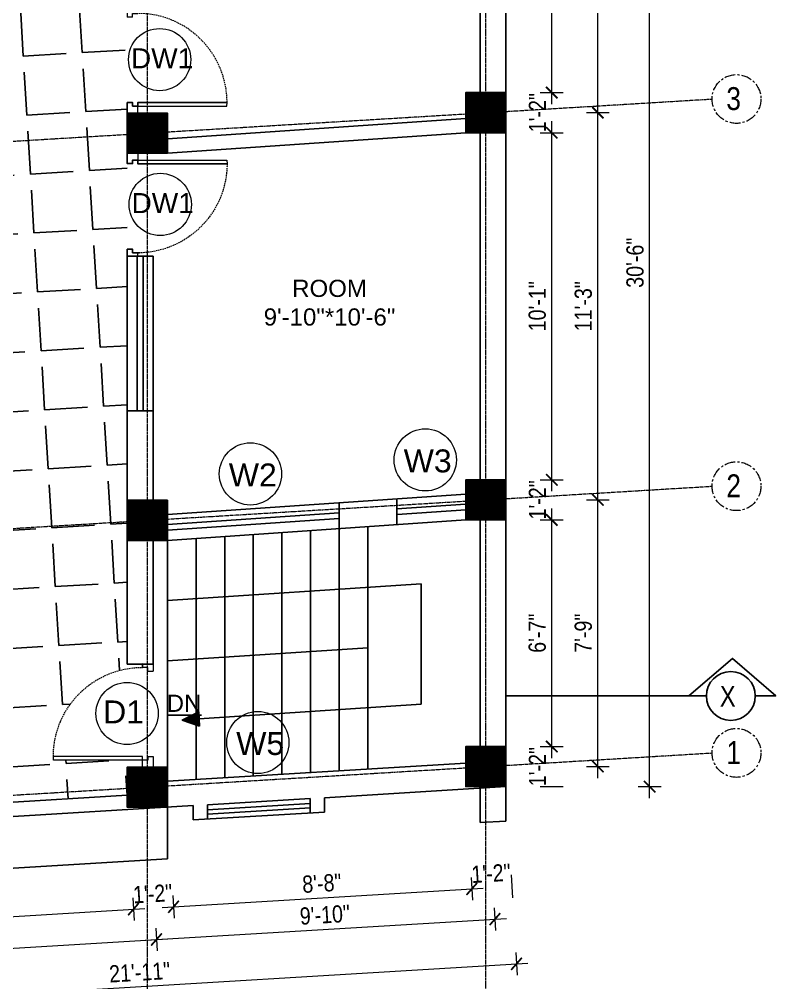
# Model space of a CAD drawing. Header units: inches. Extents: x -10117506 to -5032697, y -6529230 to -3253155.
# Drawn here: x -5059461.7 to -5059197.6, y -3255393.7 to -3255057.2 of the extents above; entities that cross this region are included whole.
import ezdxf

# ---------------------------------------------------------------- set-up
doc = ezdxf.new("R2010")
doc.units = ezdxf.units.IN
doc.header["$LTSCALE"] = 2
doc.header["$MEASUREMENT"] = 0
doc.header["$PDMODE"] = 34
doc.linetypes.add('CENTER', pattern=[2, 1.25, -0.25, 0.25, -0.25])
doc.linetypes.add('HIDDEN', pattern=[0.375, 0.25, -0.125])
doc.layers.get('0').update_dxf_attribs({"linetype": 'CONTINUOUS'})
doc.layers.get('DEFPOINTS').update_dxf_attribs({"color": 141, "linetype": 'CONTINUOUS'})
doc.layers.add('A-Hatch', color=7, linetype='CONTINUOUS')
for name, color, linetype, lineweight in [('Annotate-Lite.w', 177, 'CONTINUOUS', 9), ('Annotations-Bold.w', 177, 'CONTINUOUS', 13), ('DIM 1-100', 4, 'CONTINUOUS', 13), ('Door-Window.w', 4, 'CONTINUOUS', 15), ('TEXT', 181, 'CONTINUOUS', 25)]:
    doc.layers.add(name, color=color, linetype=linetype, lineweight=lineweight)
doc.styles.add('ARAIL', font='ARIALN.TTF')
doc.styles.add('arial.', font='arial.ttf')
doc.styles.add('gaurav', font='arial.ttf')
doc.styles.get("Standard").update_dxf_attribs({"font": 'ARIALN.TTF'})
doc.dimstyles.new('1 by 96', dxfattribs={"dimtxt": 6, "dimasz": 4, "dimexe": 4, "dimexo": 4, "dimgap": 2, "dimtad": 1, "dimdec": 0, "dimzin": 0, "dimdsep": 46, "dimlunit": 4, "dimtxsty": 'Standard', "dimblk": 'ARCHTICK', "dimcen": 0, "dimdle": 4, "dimadec": 0, "dimazin": 0, "dimtfac": 1, "dimtdec": 0, "dimtix": 1, "dimtofl": 0, "dimtmove": 1, "dimatfit": 3, "dimldrblk": 'ARCHTICK', "dimfxl": 4, "dimfxlon": 1, "dimtolj": 1, "dimtzin": 0, "dimlwd": -1, "dimlwe": -1, "dimarcsym": 0})

# ---------------------------------------------------------------- blocks, each defined once
blk = doc.blocks.new('3-0')
at = {"ltscale": 3}
for p, q in [((11063.05, 10097.68), (11065.97, 10099.9)), ((11065.25, 10097.81), (11066.71, 10098.92)), ((11065.97, 10099.9), (11066.71, 10098.92)), ((11063.05, 10097.68), (11064.53, 10095.73)), ((11065.99, 10096.84), (11064.53, 10095.73)), ((11065.99, 10096.84), (11065.25, 10097.81)), ((11085.5, 10074.13), (11110.32, 10092.96)), ((11086.24, 10073.15), (11111.05, 10091.97)), ((11111.05, 10091.97), (11110.32, 10092.96)), ((11084.04, 10073.02), (11082.57, 10071.91)), ((11082.57, 10071.91), (11084.79, 10068.98)), ((11084.04, 10073.02), (11084.78, 10072.04)), ((11084.78, 10072.04), (11086.24, 10073.15)), ((11084.79, 10068.98), (11087.72, 10071.2)), ((11086.24, 10073.15), (11085.5, 10074.13)), ((11087.72, 10071.2), (11086.24, 10073.15))]:
    blk.add_line(p, q, dxfattribs=at)
at = {"layer": 'Door-Window.w', "color": 9, "linetype": 'HIDDEN', "lineweight": 18}
blk.add_arc((11085.5, 10074.13), 31.16, 37.1906, 127.1465, dxfattribs=at)
blk = doc.blocks.new('_ArchTick')
at = {"color": 0, "linetype": 'ByBlock', "const_width": 0.15}
blk.add_lwpolyline([(-0.5, -0.5), (0.5, 0.5)], dxfattribs=at)
blk = doc.blocks.new('*D1737')
at = {"layer": 'DEFPOINTS', "color": 0, "ltscale": 0.5, "transparency": 16777216}
for p in [(-5059423.98, -3255332.4), (-5059540.4, -3255340.25), (-5059421.83, -3255368.03)]:
    blk.add_point(p, dxfattribs=at)
at = {"layer": 'DIM 1-100', "color": 0, "ltscale": 0.5, "transparency": 16777216}
for p, q in [((-5059422.07, -3255364.04), (-5059421.59, -3255372.03)), ((-5059542.3, -3255375.28), (-5059417.84, -3255367.79)), ((-5059538.55, -3255371.05), (-5059538.07, -3255379.03))]:
    blk.add_line(p, q, dxfattribs=at)
at = {"layer": 'DIM 1-100', "color": 0, "ltscale": 0.5, "transparency": 16777216, "xscale": 4, "yscale": 4, "zscale": 4}
for p, rotation in [((-5059421.83, -3255368.03), 3.443148901706101), ((-5059538.31, -3255375.04), 183.4431489017061)]:
    blk.add_blockref('_ArchTick', p, dxfattribs=dict(at, rotation=rotation))
at = {"layer": 'DIM 1-100', "color": 0, "ltscale": 0.5, "transparency": 16777216, "insert": (-5059480.37, -3255366.48), "char_height": 6, "attachment_point": 5, "rotation": 3.4431}
blk.add_mtext('\\A1;9\'-9"', dxfattribs=at)
blk = doc.blocks.new('*D1738')
at = {"layer": 'DEFPOINTS', "color": 0, "ltscale": 0.5, "transparency": 16777216}
for p in [(-5059423.98, -3255332.4), (-5059409.92, -3255332.4), (-5059407.83, -3255367.19)]:
    blk.add_point(p, dxfattribs=at)
at = {"layer": 'DIM 1-100', "color": 0, "ltscale": 0.5, "transparency": 16777216}
for p, q in [((-5059422.07, -3255364.04), (-5059421.59, -3255372.03)), ((-5059408.07, -3255363.2), (-5059407.59, -3255371.18))]:
    blk.add_line(p, q, dxfattribs=at)
at = {"layer": 'DIM 1-100', "color": 0, "ltscale": 0.5, "transparency": 16777216, "insert": (-5059415.13, -3255362.61), "char_height": 6, "attachment_point": 5, "rotation": 3.4431}
blk.add_mtext('\\A1;1\'-2"', dxfattribs=at)
blk = doc.blocks.new('*D1739')
at = {"layer": 'DEFPOINTS', "color": 0, "ltscale": 0.5, "transparency": 16777216}
for p in [(-5059305.82, -3255325.23), (-5059409.92, -3255332.4), (-5059303.67, -3255360.92)]:
    blk.add_point(p, dxfattribs=at)
at = {"layer": 'DIM 1-100', "color": 0, "ltscale": 0.5, "transparency": 16777216}
for p, q in [((-5059303.91, -3255356.93), (-5059303.43, -3255364.92)), ((-5059411.82, -3255367.43), (-5059299.68, -3255360.68)), ((-5059408.07, -3255363.2), (-5059407.59, -3255371.18))]:
    blk.add_line(p, q, dxfattribs=at)
at = {"layer": 'DIM 1-100', "color": 0, "ltscale": 0.5, "transparency": 16777216, "xscale": 4, "yscale": 4, "zscale": 4}
for p, rotation in [((-5059303.67, -3255360.92), 3.443148901706101), ((-5059407.83, -3255367.19), 183.4431489017061)]:
    blk.add_blockref('_ArchTick', p, dxfattribs=dict(at, rotation=rotation))
at = {"layer": 'DIM 1-100', "color": 0, "ltscale": 0.5, "transparency": 16777216, "insert": (-5059356.05, -3255359), "char_height": 6, "attachment_point": 5, "rotation": 3.4431}
blk.add_mtext('\\A1;8\'-8"', dxfattribs=at)
blk = doc.blocks.new('*D1740')
at = {"layer": 'DEFPOINTS', "color": 0, "ltscale": 0.5, "transparency": 16777216}
for p in [(-5059305.82, -3255325.23), (-5059291.82, -3255325.23), (-5059289.72, -3255360.09)]:
    blk.add_point(p, dxfattribs=at)
at = {"layer": 'DIM 1-100', "color": 0, "ltscale": 0.5, "transparency": 16777216}
for p, q in [((-5059303.91, -3255356.93), (-5059303.43, -3255364.92)), ((-5059289.96, -3255356.09), (-5059289.48, -3255364.08))]:
    blk.add_line(p, q, dxfattribs=at)
at = {"layer": 'DIM 1-100', "color": 0, "ltscale": 0.5, "transparency": 16777216, "insert": (-5059296.99, -3255355.5), "char_height": 6, "attachment_point": 5, "rotation": 3.4431}
blk.add_mtext('\\A1;1\'-2"', dxfattribs=at)
blk = doc.blocks.new('*D1741')
at = {"layer": 'DEFPOINTS', "color": 0, "ltscale": 0.5, "transparency": 16777216}
for p in [(-5059416.98, -3255325.4), (-5059547.4, -3255333.24), (-5059413.78, -3255378.61)]:
    blk.add_point(p, dxfattribs=at)
at = {"layer": 'DIM 1-100', "color": 0, "ltscale": 0.5, "transparency": 16777216}
for p, q in [((-5059414.02, -3255374.62), (-5059413.54, -3255382.61)), ((-5059548.19, -3255386.7), (-5059409.78, -3255378.37)), ((-5059544.44, -3255382.47), (-5059543.96, -3255390.45))]:
    blk.add_line(p, q, dxfattribs=at)
at = {"layer": 'DIM 1-100', "color": 0, "ltscale": 0.5, "transparency": 16777216, "xscale": 4, "yscale": 4, "zscale": 4}
for p, rotation in [((-5059413.78, -3255378.61), 3.443148900418714), ((-5059544.2, -3255386.46), 183.4431489004187)]:
    blk.add_blockref('_ArchTick', p, dxfattribs=dict(at, rotation=rotation))
at = {"layer": 'DIM 1-100', "color": 0, "ltscale": 0.5, "transparency": 16777216, "insert": (-5059479.29, -3255377.48), "char_height": 6, "attachment_point": 5, "rotation": 3.4431}
blk.add_mtext('\\A1;10\'-11"', dxfattribs=at)
blk = doc.blocks.new('*D1742')
at = {"layer": 'DEFPOINTS', "color": 0, "ltscale": 0.5, "transparency": 16777216}
for p in [(-5059298.82, -3255318.23), (-5059416.98, -3255325.4), (-5059295.61, -3255371.5)]:
    blk.add_point(p, dxfattribs=at)
at = {"layer": 'DIM 1-100', "color": 0, "ltscale": 0.5, "transparency": 16777216}
for p, q in [((-5059295.85, -3255367.51), (-5059295.37, -3255375.5)), ((-5059417.77, -3255378.85), (-5059291.62, -3255371.26)), ((-5059414.02, -3255374.62), (-5059413.54, -3255382.61))]:
    blk.add_line(p, q, dxfattribs=at)
at = {"layer": 'DIM 1-100', "color": 0, "ltscale": 0.5, "transparency": 16777216, "xscale": 4, "yscale": 4, "zscale": 4}
for p, rotation in [((-5059295.61, -3255371.5), 3.443148900414033), ((-5059413.78, -3255378.61), 183.443148900414)]:
    blk.add_blockref('_ArchTick', p, dxfattribs=dict(at, rotation=rotation))
at = {"layer": 'DIM 1-100', "color": 0, "ltscale": 0.5, "transparency": 16777216, "insert": (-5059355, -3255370.01), "char_height": 6, "attachment_point": 5, "rotation": 3.4431}
blk.add_mtext('\\A1;9\'-10"', dxfattribs=at)
blk = doc.blocks.new('*D1743')
at = {"layer": 'DEFPOINTS', "color": 0, "ltscale": 0.5, "transparency": 16777216}
for p in [(-5059291.82, -3255325.23), (-5059554.4, -3255341.09), (-5059288.08, -3255387.11)]:
    blk.add_point(p, dxfattribs=at)
at = {"layer": 'DIM 1-100', "color": 0, "ltscale": 0.5, "transparency": 16777216}
for p, q in [((-5059288.32, -3255383.12), (-5059287.84, -3255391.1)), ((-5059554.66, -3255403.21), (-5059284.09, -3255386.87)), ((-5059550.9, -3255398.98), (-5059550.42, -3255406.96))]:
    blk.add_line(p, q, dxfattribs=at)
at = {"layer": 'DIM 1-100', "color": 0, "ltscale": 0.5, "transparency": 16777216, "xscale": 4, "yscale": 4, "zscale": 4}
for p, rotation in [((-5059288.08, -3255387.11), 3.457134467224378), ((-5059550.66, -3255402.97), 183.4571344672244)]:
    blk.add_blockref('_ArchTick', p, dxfattribs=dict(at, rotation=rotation))
at = {"layer": 'DIM 1-100', "color": 0, "ltscale": 0.5, "transparency": 16777216, "insert": (-5059419.67, -3255390.04), "char_height": 6, "attachment_point": 5, "rotation": 3.4571}
blk.add_mtext('\\A1;21\'-11"', dxfattribs=at)
blk = doc.blocks.new('*D1744')
at = {"layer": 'DEFPOINTS', "color": 0, "ltscale": 0.5, "transparency": 16777216}
for p in [(-5059291.82, -3255311.23), (-5059275.77, -3255311.23), (-5059291.82, -3255325.23)]:
    blk.add_point(p, dxfattribs=at)
at = {"layer": 'DIM 1-100', "color": 0, "ltscale": 0.5, "transparency": 16777216}
for p, q in [((-5059279.77, -3255311.23), (-5059271.77, -3255311.23)), ((-5059279.77, -3255325.23), (-5059271.77, -3255325.23))]:
    blk.add_line(p, q, dxfattribs=at)
at = {"layer": 'DIM 1-100', "color": 0, "ltscale": 0.5, "transparency": 16777216, "insert": (-5059280.78, -3255318.23), "char_height": 6, "attachment_point": 5, "rotation": 90}
blk.add_mtext('\\A1;1\'-2"', dxfattribs=at)
blk = doc.blocks.new('*D1745')
at = {"layer": 'DEFPOINTS', "color": 0, "ltscale": 0.5, "transparency": 16777216}
for p in [(-5059291.82, -3255232.06), (-5059275.77, -3255232.06), (-5059291.82, -3255311.23)]:
    blk.add_point(p, dxfattribs=at)
at = {"layer": 'DIM 1-100', "color": 0, "ltscale": 0.5, "transparency": 16777216}
for p, q in [((-5059275.77, -3255315.23), (-5059275.77, -3255228.06)), ((-5059279.77, -3255232.06), (-5059271.77, -3255232.06)), ((-5059279.77, -3255311.23), (-5059271.77, -3255311.23))]:
    blk.add_line(p, q, dxfattribs=at)
at = {"layer": 'DIM 1-100', "color": 0, "ltscale": 0.5, "transparency": 16777216, "xscale": 4, "yscale": 4, "zscale": 4}
for p, rotation in [((-5059275.77, -3255232.06), 90), ((-5059275.77, -3255311.23), 270)]:
    blk.add_blockref('_ArchTick', p, dxfattribs=dict(at, rotation=rotation))
at = {"layer": 'DIM 1-100', "color": 0, "ltscale": 0.5, "transparency": 16777216, "insert": (-5059280.83, -3255271.64), "char_height": 6, "attachment_point": 5, "rotation": 90}
blk.add_mtext('\\A1;6\'-7"', dxfattribs=at)
blk = doc.blocks.new('*D1746')
at = {"layer": 'DEFPOINTS', "color": 0, "ltscale": 0.5, "transparency": 16777216}
for p in [(-5059291.82, -3255218.06), (-5059275.77, -3255218.06), (-5059291.82, -3255232.06)]:
    blk.add_point(p, dxfattribs=at)
at = {"layer": 'DIM 1-100', "color": 0, "ltscale": 0.5, "transparency": 16777216}
for p, q in [((-5059279.77, -3255218.06), (-5059271.77, -3255218.06)), ((-5059279.77, -3255232.06), (-5059271.77, -3255232.06))]:
    blk.add_line(p, q, dxfattribs=at)
at = {"layer": 'DIM 1-100', "color": 0, "ltscale": 0.5, "transparency": 16777216, "insert": (-5059280.78, -3255225.06), "char_height": 6, "attachment_point": 5, "rotation": 90}
blk.add_mtext('\\A1;1\'-2"', dxfattribs=at)
blk = doc.blocks.new('*D1747')
at = {"layer": 'DEFPOINTS', "color": 0, "ltscale": 0.5, "transparency": 16777216}
for p in [(-5059291.83, -3255096.81), (-5059275.77, -3255096.81), (-5059291.82, -3255218.06)]:
    blk.add_point(p, dxfattribs=at)
at = {"layer": 'DIM 1-100', "color": 0, "ltscale": 0.5, "transparency": 16777216}
for p, q in [((-5059275.77, -3255222.06), (-5059275.77, -3255092.81)), ((-5059279.77, -3255096.81), (-5059271.77, -3255096.81)), ((-5059279.77, -3255218.06), (-5059271.77, -3255218.06))]:
    blk.add_line(p, q, dxfattribs=at)
at = {"layer": 'DIM 1-100', "color": 0, "ltscale": 0.5, "transparency": 16777216, "xscale": 4, "yscale": 4, "zscale": 4}
for p, rotation in [((-5059275.77, -3255096.81), 90), ((-5059275.77, -3255218.06), 270)]:
    blk.add_blockref('_ArchTick', p, dxfattribs=dict(at, rotation=rotation))
at = {"layer": 'DIM 1-100', "color": 0, "ltscale": 0.5, "transparency": 16777216, "insert": (-5059280.83, -3255157.44), "char_height": 6, "attachment_point": 5, "rotation": 90}
blk.add_mtext('\\A1;10\'-1"', dxfattribs=at)
blk = doc.blocks.new('*D1748')
at = {"layer": 'DEFPOINTS', "color": 0, "ltscale": 0.5, "transparency": 16777216}
for p in [(-5059291.82, -3255082.81), (-5059275.77, -3255082.81), (-5059291.83, -3255096.81)]:
    blk.add_point(p, dxfattribs=at)
at = {"layer": 'DIM 1-100', "color": 0, "ltscale": 0.5, "transparency": 16777216}
for p, q in [((-5059279.77, -3255082.81), (-5059271.77, -3255082.81)), ((-5059279.77, -3255096.81), (-5059271.77, -3255096.81))]:
    blk.add_line(p, q, dxfattribs=at)
at = {"layer": 'DIM 1-100', "color": 0, "ltscale": 0.5, "transparency": 16777216, "insert": (-5059280.78, -3255089.81), "char_height": 6, "attachment_point": 5, "rotation": 90}
blk.add_mtext('\\A1;1\'-2"', dxfattribs=at)
blk = doc.blocks.new('*D1749')
at = {"layer": 'DEFPOINTS', "color": 0, "ltscale": 0.5, "transparency": 16777216}
for p in [(-5059291.82, -3254973.44), (-5059275.77, -3254973.44), (-5059291.82, -3255082.81)]:
    blk.add_point(p, dxfattribs=at)
at = {"layer": 'DIM 1-100', "color": 0, "ltscale": 0.5, "transparency": 16777216}
for p, q in [((-5059275.77, -3255086.81), (-5059275.77, -3254969.44)), ((-5059279.77, -3254973.44), (-5059271.77, -3254973.44)), ((-5059279.77, -3255082.81), (-5059271.77, -3255082.81))]:
    blk.add_line(p, q, dxfattribs=at)
at = {"layer": 'DIM 1-100', "color": 0, "ltscale": 0.5, "transparency": 16777216, "xscale": 4, "yscale": 4, "zscale": 4}
for p, rotation in [((-5059275.77, -3254973.44), 90), ((-5059275.77, -3255082.81), 270)]:
    blk.add_blockref('_ArchTick', p, dxfattribs=dict(at, rotation=rotation))
at = {"layer": 'DIM 1-100', "color": 0, "ltscale": 0.5, "transparency": 16777216, "insert": (-5059280.83, -3255028.13), "char_height": 6, "attachment_point": 5, "rotation": 90}
blk.add_mtext('\\A1;9\'-1"', dxfattribs=at)
blk = doc.blocks.new('*D1753')
at = {"layer": 'DEFPOINTS', "color": 0, "ltscale": 0.5, "transparency": 16777216}
for p in [(-5059298.82, -3255225.06), (-5059259.69, -3255225.06), (-5059298.82, -3255318.23)]:
    blk.add_point(p, dxfattribs=at)
at = {"layer": 'DIM 1-100', "color": 0, "ltscale": 0.5, "transparency": 16777216}
for p, q in [((-5059259.69, -3255322.23), (-5059259.69, -3255221.06)), ((-5059263.69, -3255225.06), (-5059255.69, -3255225.06)), ((-5059263.69, -3255318.23), (-5059255.69, -3255318.23))]:
    blk.add_line(p, q, dxfattribs=at)
at = {"layer": 'DIM 1-100', "color": 0, "ltscale": 0.5, "transparency": 16777216, "xscale": 4, "yscale": 4, "zscale": 4}
for p, rotation in [((-5059259.69, -3255225.06), 90), ((-5059259.69, -3255318.23), 270)]:
    blk.add_blockref('_ArchTick', p, dxfattribs=dict(at, rotation=rotation))
at = {"layer": 'DIM 1-100', "color": 0, "ltscale": 0.5, "transparency": 16777216, "insert": (-5059264.75, -3255271.64), "char_height": 6, "attachment_point": 5, "rotation": 90}
blk.add_mtext('\\A1;7\'-9"', dxfattribs=at)
blk = doc.blocks.new('*D1754')
at = {"layer": 'DEFPOINTS', "color": 0, "ltscale": 0.5, "transparency": 16777216}
for p in [(-5059298.83, -3255089.81), (-5059259.69, -3255089.81), (-5059298.82, -3255225.06)]:
    blk.add_point(p, dxfattribs=at)
at = {"layer": 'DIM 1-100', "color": 0, "ltscale": 0.5, "transparency": 16777216}
for p, q in [((-5059259.69, -3255229.06), (-5059259.69, -3255085.81)), ((-5059263.69, -3255089.81), (-5059255.69, -3255089.81)), ((-5059263.69, -3255225.06), (-5059255.69, -3255225.06))]:
    blk.add_line(p, q, dxfattribs=at)
at = {"layer": 'DIM 1-100', "color": 0, "ltscale": 0.5, "transparency": 16777216, "xscale": 4, "yscale": 4, "zscale": 4}
for p, rotation in [((-5059259.69, -3255089.81), 90), ((-5059259.69, -3255225.06), 270)]:
    blk.add_blockref('_ArchTick', p, dxfattribs=dict(at, rotation=rotation))
at = {"layer": 'DIM 1-100', "color": 0, "ltscale": 0.5, "transparency": 16777216, "insert": (-5059264.75, -3255157.44), "char_height": 6, "attachment_point": 5, "rotation": 90}
blk.add_mtext('\\A1;11\'-3"', dxfattribs=at)
blk = doc.blocks.new('*D1755')
at = {"layer": 'DEFPOINTS', "color": 0, "ltscale": 0.5, "transparency": 16777216}
for p in [(-5059298.82, -3254966.44), (-5059259.69, -3254966.44), (-5059298.83, -3255089.81)]:
    blk.add_point(p, dxfattribs=at)
at = {"layer": 'DIM 1-100', "color": 0, "ltscale": 0.5, "transparency": 16777216}
for p, q in [((-5059259.69, -3255093.81), (-5059259.69, -3254962.44)), ((-5059263.69, -3254966.44), (-5059255.69, -3254966.44)), ((-5059263.69, -3255089.81), (-5059255.69, -3255089.81))]:
    blk.add_line(p, q, dxfattribs=at)
at = {"layer": 'DIM 1-100', "color": 0, "ltscale": 0.5, "transparency": 16777216, "xscale": 4, "yscale": 4, "zscale": 4}
for p, rotation in [((-5059259.69, -3254966.44), 90), ((-5059259.69, -3255089.81), 270)]:
    blk.add_blockref('_ArchTick', p, dxfattribs=dict(at, rotation=rotation))
at = {"layer": 'DIM 1-100', "color": 0, "ltscale": 0.5, "transparency": 16777216, "insert": (-5059264.75, -3255028.13), "char_height": 6, "attachment_point": 5, "rotation": 90}
blk.add_mtext('\\A1;10\'-3"', dxfattribs=at)
blk = doc.blocks.new('*D1757')
at = {"layer": 'DEFPOINTS', "color": 0, "ltscale": 0.5, "transparency": 16777216}
for p in [(-5059291.82, -3254959.22), (-5059241.62, -3254959.22), (-5059291.82, -3255325.23)]:
    blk.add_point(p, dxfattribs=at)
at = {"layer": 'DIM 1-100', "color": 0, "ltscale": 0.5, "transparency": 16777216}
for p, q in [((-5059241.62, -3255329.23), (-5059241.62, -3254955.22)), ((-5059245.62, -3254959.22), (-5059237.62, -3254959.22)), ((-5059245.62, -3255325.23), (-5059237.62, -3255325.23))]:
    blk.add_line(p, q, dxfattribs=at)
at = {"layer": 'DIM 1-100', "color": 0, "ltscale": 0.5, "transparency": 16777216, "xscale": 4, "yscale": 4, "zscale": 4}
for p, rotation in [((-5059241.62, -3254959.22), 90), ((-5059241.62, -3255325.23), 270)]:
    blk.add_blockref('_ArchTick', p, dxfattribs=dict(at, rotation=rotation))
at = {"layer": 'DIM 1-100', "color": 0, "ltscale": 0.5, "transparency": 16777216, "insert": (-5059246.68, -3255142.23), "char_height": 6, "attachment_point": 5, "rotation": 90}
blk.add_mtext('\\A1;30\'-6"', dxfattribs=at)

msp = doc.modelspace()

# ---------------------------------------------------------------- hatches: boundary and pattern name
at = {"layer": 'A-Hatch', "ltscale": 0.5}
h = msp.add_hatch(dxfattribs=at)
h.set_pattern_fill('ANGLE', color=256, scale=75, angle=3.4571)
h.set_pattern_definition([(3.45713447, (-10820.933, 691.048), (-1.243724074, 20.587466465), [15, -5.625]), (93.45713447, (-10820.933, 691.048), (-20.587466465, -1.243724074), [15, -5.625])])
edge = h.paths.add_edge_path()
edge.add_line((-5059423.98, -3254961.05), (-5059414.98, -3254961.05))
edge.add_line((-5059414.98, -3254961.05), (-5059414.98, -3254910.2))
edge.add_line((-5059414.98, -3254910.2), (-5059423.98, -3254910.2))
edge.add_line((-5059423.98, -3254910.2), (-5059423.98, -3254901.21))
edge.add_line((-5059423.98, -3254901.21), (-5059540.4, -3254910.89))
edge.add_line((-5059540.4, -3254910.89), (-5059540.4, -3254921.04))
edge.add_line((-5059540.4, -3254921.04), (-5059549.4, -3254921.04))
edge.add_line((-5059549.4, -3254921.04), (-5059549.4, -3255097.83))
edge.add_line((-5059549.4, -3255097.83), (-5059540.4, -3255097.83))
edge.add_line((-5059540.4, -3255097.83), (-5059540.4, -3255111.83))
edge.add_line((-5059540.4, -3255111.83), (-5059549.4, -3255111.83))
edge.add_line((-5059549.4, -3255111.83), (-5059549.4, -3255233.08))
edge.add_line((-5059549.4, -3255233.08), (-5059540.4, -3255233.08))
edge.add_line((-5059540.4, -3255233.08), (-5059540.4, -3255247.08))
edge.add_line((-5059540.4, -3255247.08), (-5059549.4, -3255247.08))
edge.add_line((-5059549.4, -3255247.08), (-5059549.4, -3255326.24))
edge.add_line((-5059549.4, -3255326.24), (-5059540.4, -3255326.24))
edge.add_line((-5059540.4, -3255326.24), (-5059540.4, -3255335.24))
edge.add_line((-5059540.4, -3255335.24), (-5059423.98, -3255328.23))
edge.add_line((-5059423.98, -3255328.23), (-5059423.98, -3255318.4))
edge.add_line((-5059423.98, -3255318.4), (-5059423.98, -3255315.94))
edge.add_line((-5059423.98, -3255315.94), (-5059449.78, -3255315.93))
edge.add_line((-5059449.78, -3255315.93), (-5059449.8, -3255314.7))
edge.add_ellipse((-5059418.65, -3255314.72), major_axis=(24.85, 18.79), ratio=1, start_angle=62.763, end_angle=142.875, ccw=False)
edge.add_line((-5059423.98, -3255284.03), (-5059423.98, -3255107.62))
edge.add_line((-5059423.98, -3255107.62), (-5059423.98, -3255107.62))
edge.add_line((-5059423.98, -3255107.62), (-5059423.98, -3255103.95))
edge.add_line((-5059423.98, -3255103.95), (-5059423.98, -3255089.95))
edge.add_line((-5059423.98, -3255089.95), (-5059423.98, -3255086.28))
edge.add_line((-5059423.98, -3255086.28), (-5059423.98, -3254961.05))
h.paths.add_polyline_path([(-5059507.66, -3255149.05), (-5059464.61, -3255149.05), (-5059464.61, -3255126.58), (-5059507.66, -3255126.58)], flags=24)
h = msp.add_hatch(dxfattribs=at)
h.set_pattern_fill('ANSI31', color=256)
h.set_pattern_definition([(45, (31997.88154, 3302.88445), (-0.0883883476483, 0.0883883476483), [])])
h.paths.add_polyline_path([(-5059291.83, -3255082.81), (-5059305.83, -3255082.81), (-5059305.83, -3255096.81), (-5059291.83, -3255096.81)])
h = msp.add_hatch(dxfattribs=at)
h.set_pattern_fill('ANSI31', color=256)
h.set_pattern_definition([(45, (31879.73575, 3295.74706), (-0.0883883476483, 0.0883883476483), [])])
h.paths.add_polyline_path([(-5059409.98, -3255089.95), (-5059423.98, -3255089.95), (-5059423.98, -3255103.95), (-5059409.98, -3255103.95)])
h = msp.add_hatch(dxfattribs=at)
h.set_pattern_fill('ANSI31', color=256)
h.set_pattern_definition([(45, (31997.89709, 3167.63926), (-0.0883883476483, 0.0883883476483), [])])
h.paths.add_polyline_path([(-5059291.82, -3255218.06), (-5059305.82, -3255218.06), (-5059305.82, -3255232.06), (-5059291.82, -3255232.06)])
h = msp.add_hatch(dxfattribs=at)
h.set_pattern_fill('ANSI31', color=256)
h.set_pattern_definition([(45, (31879.73575, 3160.51473), (-0.0883883476483, 0.0883883476483), [])])
h.paths.add_polyline_path([(-5059409.98, -3255225.18), (-5059423.98, -3255225.18), (-5059423.98, -3255239.18), (-5059409.98, -3255239.18)])
h = msp.add_hatch(dxfattribs=at)
h.set_pattern_fill('ANSI31', color=256, angle=3.8047)
h.set_pattern_definition([(48.8046545382, (-195595.25647, 334124.93324), (-0.0940585520474, 0.0823285417504), [])])
h.paths.add_polyline_path([(-5059404.8, -3255301.98), (-5059398.73, -3255304.09), (-5059399.06, -3255299.09)])
h = msp.add_hatch(dxfattribs=at)
h.set_pattern_fill('ANSI31', color=256)
h.set_pattern_definition([(45, (31997.89709, 3074.46971), (-0.0883883476483, 0.0883883476483), [])])
h.paths.add_polyline_path([(-5059291.82, -3255311.23), (-5059305.82, -3255311.23), (-5059305.82, -3255325.23), (-5059291.82, -3255325.23)])
h = msp.add_hatch(dxfattribs=at)
h.set_pattern_fill('ANSI31', color=256)
h.set_pattern_definition([(45, (31879.73575, 3067.29943), (-0.0883883476483, 0.0883883476483), [])])
h.paths.add_polyline_path([(-5059409.98, -3255318.4), (-5059423.98, -3255318.4), (-5059423.98, -3255332.4), (-5059409.98, -3255332.4)])

# ---------------------------------------------------------------- linework, layer by layer
at = {"ltscale": 0.5}
for p, q in [((-5059291.82, -3255325.23), (-5059291.82, -3254959.22)), ((-5059300.82, -3255082.81), (-5059300.82, -3254973.44)), ((-5059409.98, -3255098.94), (-5059305.83, -3255091.8)), ((-5059409.98, -3255103.95), (-5059305.83, -3255096.81)), ((-5059300.82, -3255218.06), (-5059300.82, -3255096.81)), ((-5059423.98, -3255139.95), (-5059423.98, -3255225.2)), ((-5059423.98, -3255139.95), (-5059414.98, -3255139.95)), ((-5059420.48, -3255193.95), (-5059420.48, -3255139.95)), ((-5059418.48, -3255193.95), (-5059418.48, -3255139.95)), ((-5059414.98, -3255139.95), (-5059414.98, -3255225.2)), ((-5059423.98, -3255193.95), (-5059414.98, -3255193.95)), ((-5059409.98, -3255230.17), (-5059305.82, -3255223.04)), ((-5059305.82, -3255223.04), (-5059305.82, -3255232.06)), ((-5059349.98, -3255226.06), (-5059349.98, -3255235.08)), ((-5059329.88, -3255228.19), (-5059305.88, -3255226.55)), ((-5059329.82, -3255224.68), (-5059329.82, -3255233.7)), ((-5059349.98, -3255229.57), (-5059409.98, -3255233.68)), ((-5059409.98, -3255230.17), (-5059409.98, -3255239.2)), ((-5059329.75, -3255230.19), (-5059305.75, -3255228.54)), ((-5059349.98, -3255231.58), (-5059409.98, -3255235.69)), ((-5059409.98, -3255239.2), (-5059305.82, -3255232.06)), ((-5059300.82, -3255311.23), (-5059300.82, -3255232.06)), ((-5059379.98, -3255237.14), (-5059379.98, -3255279.34)), ((-5059369.98, -3255236.45), (-5059369.98, -3255278.69)), ((-5059359.98, -3255235.77), (-5059359.98, -3255278.05)), ((-5059349.98, -3255235.08), (-5059349.98, -3255277.4)), ((-5059339.98, -3255234.4), (-5059339.98, -3255276.76)), ((-5059423.98, -3255282.4), (-5059423.98, -3255239.2)), ((-5059414.98, -3255282.4), (-5059414.98, -3255239.2)), ((-5059409.98, -3255239.2), (-5059409.98, -3255323.35)), ((-5059399.98, -3255238.51), (-5059399.98, -3255280.63)), ((-5059389.98, -3255237.83), (-5059389.98, -3255279.98)), ((-5059409.96, -3255260.23), (-5059321.4, -3255254.34)), ((-5059321.4, -3255254.34), (-5059321.4, -3255296.44)), ((-5059339.98, -3255276.76), (-5059409.98, -3255281.27)), ((-5059349.98, -3255277.4), (-5059349.98, -3255319.72)), ((-5059339.98, -3255276.76), (-5059339.98, -3255319.12)), ((-5059399.98, -3255280.63), (-5059399.98, -3255322.75)), ((-5059389.98, -3255279.98), (-5059389.98, -3255322.14)), ((-5059379.98, -3255279.34), (-5059379.98, -3255321.54)), ((-5059369.98, -3255278.69), (-5059369.98, -3255320.93)), ((-5059359.98, -3255278.05), (-5059359.98, -3255320.33)), ((-5059423.98, -3255282.4), (-5059414.98, -3255282.4)), ((-5059321.4, -3255296.44), (-5059398.89, -3255301.59)), ((-5059404.8, -3255301.98), (-5059399.06, -3255299.09)), ((-5059399.06, -3255299.09), (-5059398.73, -3255304.09)), ((-5059404.8, -3255301.98), (-5059398.73, -3255304.09)), ((-5059409.98, -3255323.35), (-5059305.82, -3255317.06)), ((-5059355.08, -3255329.09), (-5059291.82, -3255325.23)), ((-5059300.82, -3255325.23), (-5059300.82, -3255337.8)), ((-5059291.82, -3255325.23), (-5059291.82, -3255337.25)), ((-5059540.4, -3255335.24), (-5059423.98, -3255328.23)), ((-5059395.99, -3255331.56), (-5059360.08, -3255329.39)), ((-5059395.99, -3255333.31), (-5059360.08, -3255331.14)), ((-5059360.08, -3255329.39), (-5059360.08, -3255334.39)), ((-5059355.08, -3255329.09), (-5059355.08, -3255334.09)), ((-5059554.4, -3255341.09), (-5059400.99, -3255331.86)), ((-5059409.98, -3255332.4), (-5059409.98, -3255350.43)), ((-5059400.99, -3255331.86), (-5059400.99, -3255336.86)), ((-5059400.99, -3255336.86), (-5059355.08, -3255334.09)), ((-5059395.99, -3255331.56), (-5059395.99, -3255336.56)), ((-5059395.99, -3255334.81), (-5059360.08, -3255332.64)), ((-5059300.82, -3255337.8), (-5059291.82, -3255337.25)), ((-5059572.4, -3255360.21), (-5059409.98, -3255350.43))]:
    msp.add_line(p, q, dxfattribs=at)
for points in [[(-5059305.83, -3255082.81), (-5059291.83, -3255082.81), (-5059291.83, -3255096.81), (-5059305.83, -3255096.81)], [(-5059423.98, -3255089.95), (-5059409.98, -3255089.95), (-5059409.98, -3255103.95), (-5059423.98, -3255103.95)], [(-5059305.82, -3255218.06), (-5059291.82, -3255218.06), (-5059291.82, -3255232.06), (-5059305.82, -3255232.06)], [(-5059423.98, -3255225.2), (-5059409.98, -3255225.2), (-5059409.98, -3255239.2), (-5059423.98, -3255239.2)], [(-5059305.82, -3255311.23), (-5059291.82, -3255311.23), (-5059291.82, -3255325.23), (-5059305.82, -3255325.23)], [(-5059423.98, -3255318.4), (-5059409.98, -3255318.4), (-5059409.98, -3255332.4), (-5059423.98, -3255332.4)]]:
    msp.add_lwpolyline(points, close=True, dxfattribs=at)
for points in [[(-5059389.15, -3255107.65), (-5059420.31, -3255107.63), (-5059420.31, -3255106.4), (-5059422.14, -3255106.4), (-5059422.14, -3255107.62), (-5059423.98, -3255107.62), (-5059423.98, -3255103.95), (-5059423.98, -3255089.95), (-5059423.98, -3255086.28), (-5059422.14, -3255086.28), (-5059422.14, -3255087.5), (-5059420.31, -3255087.5), (-5059420.31, -3255086.27), (-5059389.15, -3255086.25)], [(-5059418.65, -3255283.57), (-5059418.65, -3255282.4), (-5059423.98, -3255282.4), (-5059423.98, -3255239.2), (-5059423.98, -3255225.2), (-5059423.98, -3255139.95), (-5059423.98, -3255137.5), (-5059422.14, -3255137.5), (-5059422.14, -3255138.73), (-5059419.71, -3255138.73)]]:
    msp.add_lwpolyline(points, dxfattribs=at)
at = {"layer": 'Annotate-Lite.w', "ltscale": 0.005}
for centre in [(-5059412.69, -3255071.29), (-5059412.48, -3255121.86), (-5059319.94, -3255211.1), (-5059381, -3255216), (-5059424.06, -3255299.67), (-5059378.4, -3255309.81)]:
    msp.add_circle(centre, 10.86, dxfattribs=at)
at = {"layer": 'Annotations-Bold.w', "linetype": 'CENTER', "ltscale": 0.3}
for p, q in [((-5059298.82, -3255397.65), (-5059298.82, -3254819.44)), ((-5059416.98, -3255404.82), (-5059416.98, -3254826.61)), ((-5059626.4, -3255109.6), (-5059219.82, -3255085.04)), ((-5059626.4, -3255244.85), (-5059219.82, -3255220.29)), ((-5059626.4, -3255338.02), (-5059219.82, -3255313.45))]:
    msp.add_line(p, q, dxfattribs=at)
at = {"layer": 'Annotations-Bold.w', "linetype": 'CENTER', "ltscale": 1.5}
for centre in [(-5059211.28, -3255085.04), (-5059211.28, -3255220.29), (-5059211.28, -3255313.45)]:
    msp.add_circle(centre, 8.53, dxfattribs=at)
at = {"layer": 'TEXT'}
for points in [[(-5059204.72, -3255293.55), (-5059197.58, -3255293.55), (-5059212.72, -3255280.46), (-5059227.86, -3255293.55)], [(-5059291.82, -3255293.55), (-5059221.79, -3255293.55)]]:
    msp.add_lwpolyline(points, dxfattribs=at)
msp.add_circle((-5059213.25, -3255293.55), 8.53, dxfattribs=at)

# ---------------------------------------------------------------- block references
at = {"layer": 'Door-Window.w', "linetype": 'ByBlock', "yscale": 0.9997910037636757, "zscale": 0.9997910039624012}
for p, xscale, rotation in [((-5074336.83, -3256420.45), 0.9997910043702507, 322.8475757291008), ((-5074336.83, -3253773.45), -0.9997910043702509, 217.1524243094358), ((-5044502.13, -3256648.89), -0.9997910043702506, 37.15242430700568)]:
    msp.add_blockref('3-0', p, dxfattribs=dict(at, xscale=xscale, rotation=rotation))

# ---------------------------------------------------------------- texts
at = {"layer": 'Annotate-Lite.w', "ltscale": 0.005, "style": 'gaurav'}
for s, insert, char_height, attachment_point in [('DW1', (-5059422.69, -3255067.33), 7, 1), ('DW1', (-5059422.49, -3255117.9), 7, 1), ('W3', (-5059327.48, -3255207.45), 8, 1), ('W2', (-5059388.54, -3255212.35), 8, 1), ('D1', (-5059418.14, -3255295.12), 8, 3), ('W5', (-5059385.95, -3255306.16), 8, 1)]:
    msp.add_mtext_dynamic_manual_height_columns(s, width=8, gutter_width=100, heights=[0], dxfattribs=dict(at, insert=insert, char_height=char_height, attachment_point=attachment_point))
at = {"layer": 'Annotations-Bold.w', "linetype": 'CENTER', "ltscale": 1.5, "char_height": 8, "attachment_point": 1, "style": 'ARAIL'}
for s, insert in [('3', (-5059214.82, -3255080.9)), ('2', (-5059214.82, -3255216.15)), ('1', (-5059214.82, -3255309.32))]:
    msp.add_mtext_dynamic_manual_height_columns(s, width=6.5393, gutter_width=100, heights=[0], dxfattribs=dict(at, insert=insert))
at = {"layer": 'TEXT', "lineweight": -2, "insert": (-5059353.37, -3255156.22), "char_height": 6, "attachment_point": 5, "style": 'arial.'}
msp.add_mtext_dynamic_manual_height_columns('ROOM\\P9\'-10"*10\'-6"', width=45.7314, gutter_width=30, heights=[0], dxfattribs=at)
at = {"layer": 'TEXT', "insert": (-5059217.09, -3255290.05), "char_height": 7.2, "attachment_point": 1, "style": 'ARAIL'}
msp.add_mtext_dynamic_manual_height_columns('X', width=125.4648, gutter_width=90, heights=[0], dxfattribs=at)
at = {"layer": 'TEXT', "lineweight": -2, "insert": (-5059404.18, -3255296.11), "char_height": 6, "width": 127.5059, "attachment_point": 5, "style": 'arial.'}
msp.add_mtext('{\\LDN}', dxfattribs=at)

# ---------------------------------------------------------------- dimensions: what is measured, and where the dimension line sits
at = {"layer": 'DIM 1-100', "ltscale": 0.5}
for base, p1, p2, angle, picture, middle in [((-5059241.62, -3254959.22), (-5059291.82, -3255325.23), (-5059291.82, -3254959.22), 90, '*D1757', (-5059246.68, -3255142.23)), ((-5059259.69, -3254966.44), (-5059298.83, -3255089.81), (-5059298.82, -3254966.44), 90, '*D1755', (-5059264.75, -3255028.13)), ((-5059275.77, -3254973.44), (-5059291.82, -3255082.81), (-5059291.82, -3254973.44), 90, '*D1749', (-5059280.83, -3255028.13)), ((-5059275.77, -3255082.81), (-5059291.83, -3255096.81), (-5059291.82, -3255082.81), 90, '*D1748', (-5059280.78, -3255089.81)), ((-5059259.69, -3255089.81), (-5059298.82, -3255225.06), (-5059298.83, -3255089.81), 90, '*D1754', (-5059264.75, -3255157.44)), ((-5059275.77, -3255096.81), (-5059291.82, -3255218.06), (-5059291.83, -3255096.81), 90, '*D1747', (-5059280.83, -3255157.44)), ((-5059275.77, -3255218.06), (-5059291.82, -3255232.06), (-5059291.82, -3255218.06), 90, '*D1746', (-5059280.78, -3255225.06)), ((-5059259.69, -3255225.06), (-5059298.82, -3255318.23), (-5059298.82, -3255225.06), 90, '*D1753', (-5059264.75, -3255271.64)), ((-5059275.77, -3255232.06), (-5059291.82, -3255311.23), (-5059291.82, -3255232.06), 90, '*D1745', (-5059280.83, -3255271.64)), ((-5059275.77, -3255311.23), (-5059291.82, -3255325.23), (-5059291.82, -3255311.23), 90, '*D1744', (-5059280.78, -3255318.23)), ((-5059295.61, -3255371.5), (-5059416.98, -3255325.4), (-5059298.82, -3255318.23), 183.4431, '*D1742', (-5059355, -3255370.01)), ((-5059303.67, -3255360.92), (-5059409.92, -3255332.4), (-5059305.82, -3255325.23), 183.4431, '*D1739', (-5059356.05, -3255359)), ((-5059289.72, -3255360.09), (-5059305.82, -3255325.23), (-5059291.82, -3255325.23), 183.4431, '*D1740', (-5059296.99, -3255355.5)), ((-5059421.83, -3255368.03), (-5059540.4, -3255340.25), (-5059423.98, -3255332.4), 183.4431, '*D1737', (-5059480.37, -3255366.48)), ((-5059407.83, -3255367.19), (-5059423.98, -3255332.4), (-5059409.92, -3255332.4), 183.4431, '*D1738', (-5059415.13, -3255362.61))]:
    dim = msp.add_linear_dim(base=base, p1=p1, p2=p2, angle=angle, dimstyle='1 by 96', dxfattribs=at)
    dim.commit()
    dim.dimension.update_dxf_attribs({"geometry": picture, "text_midpoint": middle})
for p1, p2, distance, picture, middle in [((-5059554.4, -3255341.09), (-5059291.82, -3255325.23), -61.99, '*D1743', (-5059419.67, -3255390.04)), ((-5059547.4, -3255333.24), (-5059416.98, -3255325.4), -53.31, '*D1741', (-5059479.29, -3255377.48))]:
    dim = msp.add_aligned_dim(p1=p1, p2=p2, distance=distance, dimstyle='1 by 96', dxfattribs=at)
    dim.commit()
    dim.dimension.update_dxf_attribs({"geometry": picture, "text_midpoint": middle})

doc.saveas('drawing.dxf')
